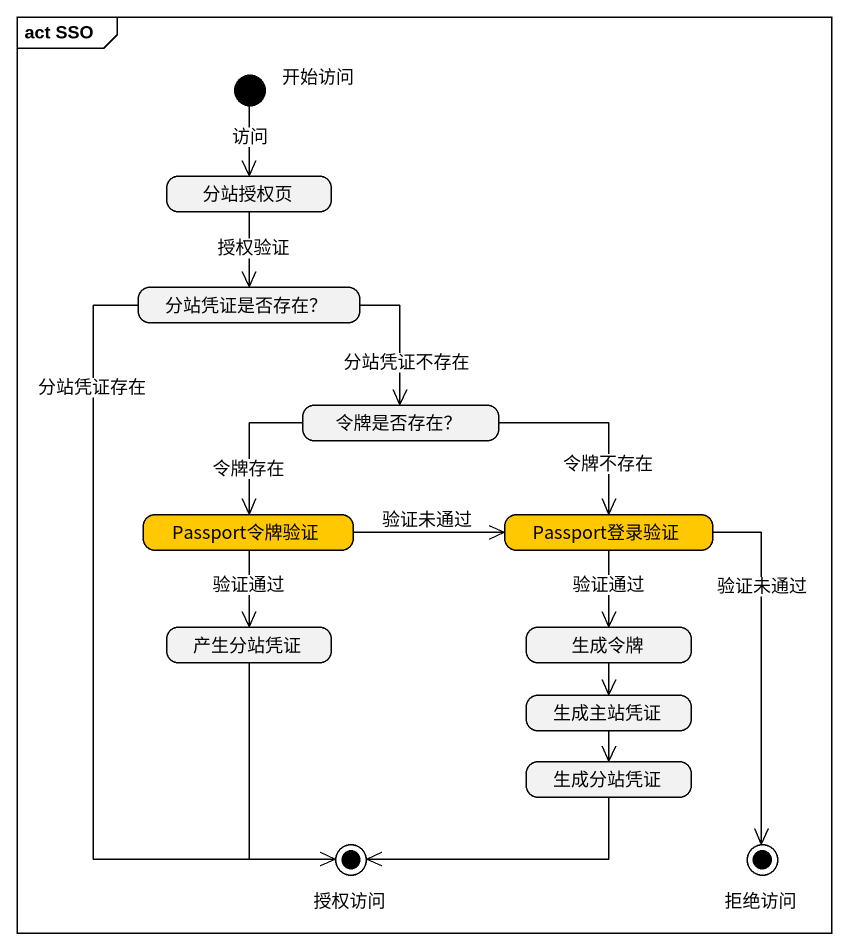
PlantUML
@startuml
mainframe act SSO
hide empty description
state 开始访问 <<start>>
state 分站授权页
state "分站凭证是否存在？" as 分站凭证是否存在
state "令牌是否存在？" as 令牌是否存在
state Passport令牌验证 #FFC800
state Passport登录验证 #FFC800
state 产生分站凭证
state 生成令牌
state 生成主站凭证
state 生成分站凭证
state 授权访问 <<end>> #00FF00
state 拒绝访问 <<end>>
开始访问 --> 分站授权页 : 访问
分站授权页 --> 分站凭证是否存在 : 授权验证
分站凭证是否存在 --> 令牌是否存在 : 分站凭证不存在
分站凭证是否存在 --> 授权访问 : 分站凭证存在
令牌是否存在 --> Passport令牌验证 : 令牌存在
令牌是否存在 -right-> Passport登录验证 : 令牌不存在
Passport令牌验证 -right-> Passport登录验证 : 验证未通过
Passport令牌验证 --> 产生分站凭证 : 验证通过
Passport登录验证 --> 生成令牌 : 验证通过
Passport登录验证 --> 拒绝访问 : 验证未通过
产生分站凭证 --> 授权访问
生成令牌 --> 生成主站凭证
生成主站凭证 --> 生成分站凭证
生成分站凭证 -left-> 授权访问
@enduml
